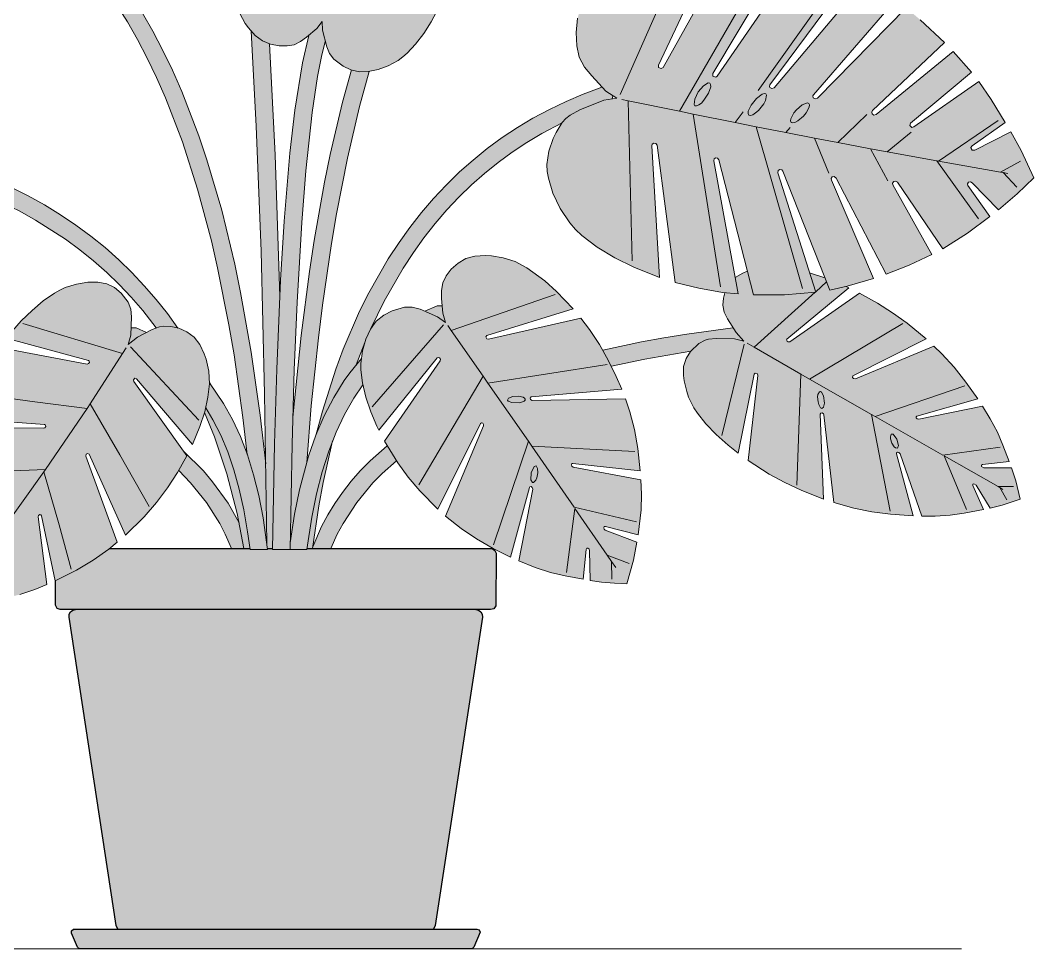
# Model space of a CAD drawing. Header units: metres. Extents: x 0 to 8.79, y -6.64 to 2.65.
# Drawn here: x 0.463 to 1.389, y 0 to 0.849 of the extents above; entities that cross this region are included whole.
import ezdxf

# ---------------------------------------------------------------- set-up
doc = ezdxf.new("R2010")
doc.units = ezdxf.units.M
for name, color, linetype, lineweight, true_color in [('VEG-HOJAS', 117, 'Continuous', 18, 0x2e5e38), ('VEG-MACETA', 25, 'Continuous', 25, 0x745440), ('VEG-NERVIOS', 115, 'Continuous', 9, 0x528c5c), ('VEG-TEXTO', 47, 'Continuous', 18, 0x464646)]:
    doc.layers.add(name, color=color, linetype=linetype, lineweight=lineweight, true_color=true_color)
doc.layers.add('VEG-RELLENO', color=253, linetype='Continuous', true_color=0x96c896)

# ---------------------------------------------------------------- blocks, each defined once
blk = doc.blocks.new('VEG_Monstera_ALZADO')
at = {"layer": 'VEG-RELLENO', "true_color": 0x73ac6b}
h = blk.add_hatch(color=73, dxfattribs=at)
h.dxf.hatch_style = 1
h.paths.add_polyline_path([(0.1314, 1.094), (0.142, 1.0759), (0.1472, 1.0651), (0.1255, 1.0506), (0.1248, 1.0497), (0.1247, 1.0485), (0.1255, 1.0477), (0.1265, 1.0478), (0.1498, 1.0594), (0.1571, 1.0426), (0.1631, 1.0241), (0.1678, 1.0027), (0.1707, 0.9842), (0.1047, 0.9627), (0.1036, 0.961), (0.104, 0.9599), (0.1052, 0.9596), (0.1716, 0.9763), (0.1723, 0.9565), (0.1716, 0.9413), (0.1686, 0.9189), (0.1638, 0.8977), (0.1594, 0.8841), (0.1555, 0.874), (0.0737, 0.871), (0.0726, 0.8704), (0.0722, 0.8692), (0.0726, 0.8682), (0.0735, 0.8678), (0.1516, 0.8651), (0.1422, 0.8474), (0.1354, 0.8368), (0.1279, 0.827), (0.1201, 0.8187), (0.1161, 0.8153), (0.1119, 0.8122), (0.1028, 0.8073), (0.0935, 0.8038), (0.0846, 0.8019), (0.0765, 0.8018), (0.0688, 0.8036), (0.0616, 0.8069), (0.053, 0.8132), (0.0491, 0.8184), (0.0466, 0.8246), (0.0427, 0.8397), (0.0425, 0.8477), (0.0377, 0.8414), (0.0282, 0.8334), (0.0228, 0.8294), (0.0168, 0.8265), (0.0104, 0.8254), (0.003, 0.8256), (-0.0048, 0.827), (-0.0122, 0.83), (-0.0187, 0.8349), (-0.0249, 0.8418), (-0.0278, 0.8458), (-0.0328, 0.8549), (-0.0348, 0.8598), (-0.0376, 0.8702), (-0.0389, 0.8819), (-0.0385, 0.9011), (-0.0369, 0.9143), (-0.0337, 0.9308), (0.0301, 0.8843), (0.0315, 0.8843), (0.0324, 0.8858), (0.0319, 0.887), (-0.0311, 0.9406), (-0.0233, 0.9631), (-0.017, 0.9767), (-0.0095, 0.9903), (0.0035, 1.0101), (0.0186, 1.0282), (0.0601, 0.971), (0.0618, 0.9706), (0.0626, 0.9716), (0.0624, 0.9731), (0.0244, 1.0341), (0.0424, 1.0499), (0.0604, 1.0633), (0.0774, 1.0733), (0.0931, 1.0805), (0.1028, 1.0553), (0.1036, 1.0545), (0.1046, 1.0546), (0.1054, 1.0555), (0.1055, 1.0567), (0.0989, 1.083), (0.1112, 1.0879)])
h.paths.add_polyline_path([(0.0639, 0.9666), (0.0653, 0.9615), (0.0679, 0.9577), (0.0707, 0.9553), (0.0728, 0.9553), (0.0732, 0.9562), (0.0727, 0.9594), (0.0693, 0.9652), (0.0664, 0.9675), (0.0652, 0.9678), (0.0644, 0.9675)], flags=0)
h.paths.add_polyline_path([(0.0994, 0.9604), (0.0966, 0.961), (0.0946, 0.9608), (0.0903, 0.9595), (0.0869, 0.9575), (0.0858, 0.9554), (0.0874, 0.9542), (0.0933, 0.9547), (0.0987, 0.9576), (0.0998, 0.9596)], flags=0)
at = {"layer": 'VEG-RELLENO', "true_color": 0x8eb370}
h = blk.add_hatch(color=63, dxfattribs=at)
h.dxf.hatch_style = 1
h.paths.add_polyline_path([(-0.0081, 0.3709), (-0.0117, 0.5746), (-0.0144, 0.6678), (-0.0178, 0.7521), (-0.0224, 0.8388), (-0.0155, 0.8322), (-0.0122, 0.83), (-0.0057, 0.8273), (-0.0006, 0.7257), (0.0038, 0.5962), (-0.0005, 0.4851), (-0.0029, 0.366), (-0.0075, 0.366)])
h.paths.add_polyline_path([(-0.0291, 0.9275), (-0.0303, 0.94), (-0.0128, 0.9249), (-0.0119, 0.9148)])
h.paths.add_polyline_path([(-0.0305, 0.9425), (-0.037, 0.9985), (-0.0412, 1.0254), (-0.0454, 1.0477), (-0.0426, 1.0585), (-0.0417, 1.0678), (-0.0411, 1.0679), (-0.0372, 1.0594), (-0.029, 1.0474), (-0.0232, 1.0148), (-0.0179, 0.9747), (-0.026, 0.9561)])
h = blk.add_hatch(color=63, dxfattribs=at)
h.dxf.hatch_style = 1
h.paths.add_polyline_path([(0.0155, 0.4847), (0.0232, 0.5605), (0.0309, 0.6193), (0.0352, 0.6474), (0.0447, 0.7008), (0.0553, 0.7505), (0.0612, 0.7741), (0.0692, 0.8034), (0.0765, 0.8018), (0.0855, 0.8021), (0.0766, 0.77), (0.0655, 0.7228), (0.0555, 0.6718), (0.051, 0.6449), (0.0427, 0.5883), (0.0391, 0.5586), (0.0325, 0.4963), (0.0283, 0.4446), (0.0242, 0.4301), (0.0193, 0.4088), (0.0152, 0.386), (0.0132, 0.371)])
h.paths.add_polyline_path([(0.0923, 0.8718), (0.0983, 0.872), (0.1097, 0.8724), (0.1075, 0.8667), (0.0906, 0.8673)])
h.paths.add_polyline_path([(0.1431, 0.9693), (0.149, 0.9773), (0.1707, 0.9842), (0.1683, 1.0001), (0.1779, 1.0098), (0.1887, 1.0125), (0.1955, 1.0158), (0.1959, 1.0154), (0.1963, 1.0149), (0.1923, 1.0085), (0.1878, 0.9971), (0.176, 0.985), (0.1678, 0.9754)])
h = blk.add_hatch(color=63, dxfattribs=at)
h.dxf.hatch_style = 1
h.paths.add_polyline_path([(-0.026, 0.4517), (-0.03, 0.4856), (-0.0381, 0.543), (-0.0428, 0.5704), (-0.0531, 0.6225), (-0.0588, 0.6473), (-0.0714, 0.6943), (-0.0853, 0.7378), (-0.1007, 0.7778), (-0.1089, 0.7965), (-0.1174, 0.8143), (-0.1264, 0.8312), (-0.1356, 0.8473), (-0.1452, 0.8625), (-0.1552, 0.8769), (-0.1655, 0.8904), (-0.1761, 0.903), (-0.187, 0.9147), (-0.1984, 0.9256), (-0.21, 0.9357), (-0.2269, 0.9482), (-0.2322, 0.9576), (-0.2373, 0.9632), (-0.2364, 0.9647), (-0.229, 0.9632), (-0.2206, 0.9633), (-0.2001, 0.9482), (-0.1874, 0.9373), (-0.1755, 0.9258), (-0.164, 0.9134), (-0.1529, 0.9002), (-0.1421, 0.8861), (-0.1318, 0.8712), (-0.1218, 0.8554), (-0.1123, 0.8388), (-0.1031, 0.8213), (-0.0943, 0.803), (-0.0779, 0.7641), (-0.0629, 0.7212), (-0.0494, 0.6753), (-0.0375, 0.6259), (-0.027, 0.5731), (-0.018, 0.5169), (-0.0141, 0.4875), (-0.0091, 0.4433), (-0.0081, 0.3709), (-0.0115, 0.3941), (-0.0155, 0.4143), (-0.0203, 0.4335)])
at = {"layer": 'VEG-RELLENO', "true_color": 0x669b5f}
h = blk.add_hatch(color=83, dxfattribs=at)
h.dxf.hatch_style = 1
h.paths.add_polyline_path([(0.6737, 0.6865), (0.6605, 0.6754), (0.6366, 0.7003), (0.6351, 0.7012), (0.6333, 0.7008), (0.6323, 0.6994), (0.6327, 0.6977), (0.6526, 0.6694), (0.6324, 0.6543), (0.6097, 0.6399), (0.5682, 0.7007), (0.5666, 0.7016), (0.5648, 0.7013), (0.5638, 0.6998), (0.5641, 0.6983), (0.5997, 0.6346), (0.579, 0.6251), (0.558, 0.6167), (0.5123, 0.7046), (0.5105, 0.706), (0.5087, 0.7056), (0.5077, 0.7042), (0.5079, 0.7028), (0.5465, 0.6127), (0.5224, 0.6056), (0.5065, 0.6022), (0.4636, 0.7109), (0.4626, 0.7121), (0.4608, 0.7125), (0.4593, 0.7115), (0.459, 0.7095), (0.4935, 0.6002), (0.4649, 0.5977), (0.4367, 0.5977), (0.405, 0.7213), (0.4039, 0.7227), (0.4021, 0.7231), (0.4006, 0.7221), (0.4003, 0.7204), (0.4227, 0.5986), (0.4084, 0.6001), (0.3867, 0.6038), (0.365, 0.6092), (0.3486, 0.7346), (0.3475, 0.7361), (0.3457, 0.7365), (0.3442, 0.7355), (0.3438, 0.7341), (0.3507, 0.6138), (0.3273, 0.623), (0.3099, 0.6316), (0.2938, 0.6414), (0.2799, 0.652), (0.274, 0.6577), (0.2688, 0.6637), (0.2599, 0.6769), (0.2533, 0.6908), (0.2493, 0.7044), (0.2482, 0.7107), (0.2479, 0.7169), (0.2496, 0.7292), (0.2537, 0.7409), (0.2562, 0.7462), (0.2619, 0.7553), (0.2652, 0.7589), (0.2691, 0.7621), (0.2781, 0.7671), (0.3, 0.7758), (0.3117, 0.7775), (0.3017, 0.7841), (0.2888, 0.7979), (0.2823, 0.806), (0.2773, 0.8152), (0.2751, 0.8255), (0.2746, 0.8377), (0.2759, 0.8507), (0.2796, 0.8634), (0.2825, 0.8693), (0.2861, 0.875), (0.2955, 0.8864), (0.3011, 0.892), (0.3136, 0.9021), (0.3205, 0.9064), (0.3277, 0.9101), (0.3433, 0.9158), (0.3609, 0.9196), (0.3796, 0.9218), (0.4038, 0.9223), (0.3497, 0.8079), (0.3499, 0.8056), (0.3524, 0.8046), (0.354, 0.8058), (0.4186, 0.9216), (0.4389, 0.9193), (0.4494, 0.9176), (0.4672, 0.9136), (0.3996, 0.8003), (0.3996, 0.7978), (0.4021, 0.7968), (0.4036, 0.7977), (0.4804, 0.9099), (0.5009, 0.9026), (0.5113, 0.8983), (0.5267, 0.8911), (0.4517, 0.7899), (0.4514, 0.7882), (0.4517, 0.7874), (0.4533, 0.7864), (0.4556, 0.7872), (0.5382, 0.8852), (0.5517, 0.8773), (0.5664, 0.8675), (0.4915, 0.7808), (0.491, 0.7797), (0.4913, 0.778), (0.4929, 0.777), (0.4951, 0.7777), (0.5762, 0.8601), (0.5891, 0.8493), (0.6111, 0.8284), (0.5454, 0.7662), (0.5447, 0.7649), (0.5451, 0.7632), (0.5466, 0.7622), (0.5487, 0.7628), (0.6191, 0.8202), (0.6359, 0.8015), (0.5803, 0.7549), (0.5795, 0.7527), (0.5814, 0.7509), (0.5832, 0.7513), (0.6426, 0.7928), (0.6539, 0.7764), (0.6668, 0.7553), (0.6364, 0.7339), (0.6354, 0.7324), (0.6355, 0.7315), (0.6365, 0.7301), (0.6391, 0.7301), (0.6718, 0.7469), (0.6812, 0.7298), (0.6928, 0.7048)])
h.paths.add_polyline_path([(0.3885, 0.7864), (0.3843, 0.78), (0.383, 0.7768), (0.3824, 0.7719), (0.3832, 0.7707), (0.3847, 0.7705), (0.3867, 0.7714), (0.3914, 0.7757), (0.3956, 0.7821), (0.3969, 0.7853), (0.3975, 0.7902), (0.3967, 0.7914), (0.3952, 0.7916), (0.3932, 0.7908)], flags=0)
h.paths.add_polyline_path([(0.442, 0.7796), (0.4368, 0.7744), (0.4329, 0.7683), (0.4318, 0.7635), (0.4325, 0.7622), (0.434, 0.7619), (0.4361, 0.7625), (0.4386, 0.7641), (0.4412, 0.7664), (0.446, 0.7724), (0.4477, 0.7755), (0.4487, 0.7803), (0.448, 0.7815), (0.4466, 0.7819)], flags=0)
h.paths.add_polyline_path([(0.4839, 0.7729), (0.4786, 0.7695), (0.4736, 0.7642), (0.4707, 0.7588), (0.4704, 0.7568), (0.471, 0.7555), (0.4725, 0.755), (0.4745, 0.7555), (0.4771, 0.7568), (0.4798, 0.7588), (0.4848, 0.7642), (0.4866, 0.767), (0.488, 0.7716), (0.4873, 0.7729), (0.4859, 0.7733)], flags=0)
at = {"layer": 'VEG-RELLENO', "true_color": 0x8eb370}
h = blk.add_hatch(color=63, dxfattribs=at)
h.dxf.hatch_style = 1
h.paths.add_polyline_path([(-0.0029, 0.365), (0.0002, 0.5078), (0.0035, 0.5919), (0.0078, 0.665), (0.013, 0.7273), (0.0175, 0.7667), (0.0208, 0.7896), (0.0244, 0.8098), (0.0282, 0.8273), (0.0302, 0.835), (0.0377, 0.8414), (0.0424, 0.8476), (0.0427, 0.8397), (0.0453, 0.8293), (0.0419, 0.8156), (0.0383, 0.7973), (0.0318, 0.7523), (0.0262, 0.6962), (0.0215, 0.6289), (0.0186, 0.5712), (0.0162, 0.5073), (0.0131, 0.365)])
h = blk.add_hatch(color=63, dxfattribs=at)
h.dxf.hatch_style = 1
h.paths.add_polyline_path([(0.0367, 0.4691), (0.0485, 0.5109), (0.0549, 0.53), (0.0689, 0.5658), (0.0849, 0.5994), (0.0938, 0.6156), (0.1028, 0.6307), (0.1125, 0.6454), (0.1228, 0.6598), (0.1332, 0.673), (0.1443, 0.6859), (0.1559, 0.6982), (0.1679, 0.7099), (0.1807, 0.7213), (0.1936, 0.7317), (0.2071, 0.7416), (0.221, 0.7508), (0.2351, 0.7592), (0.2502, 0.7674), (0.2655, 0.7747), (0.2813, 0.7815), (0.2979, 0.7877), (0.3035, 0.7827), (0.308, 0.7799), (0.3074, 0.7769), (0.3022, 0.7763), (0.2975, 0.775), (0.2827, 0.7691), (0.2735, 0.7648), (0.2652, 0.7589), (0.2619, 0.7552), (0.2431, 0.7454), (0.2294, 0.7371), (0.2161, 0.7283), (0.2032, 0.7189), (0.1908, 0.7089), (0.1789, 0.6983), (0.1674, 0.6872), (0.1563, 0.6754), (0.1457, 0.663), (0.1355, 0.65), (0.1258, 0.6365), (0.1076, 0.6075), (0.0992, 0.5921), (0.0845, 0.5621), (0.0734, 0.5338), (0.0627, 0.5195), (0.0532, 0.5041), (0.0444, 0.4873)])
h.paths.add_polyline_path([(0.0478, 0.4472), (0.0395, 0.4048), (0.0337, 0.366), (0.0287, 0.366), (0.0329, 0.3946), (0.0372, 0.416), (0.0453, 0.4456), (0.052, 0.4643)])
h = blk.add_hatch(color=63, dxfattribs=at)
h.dxf.hatch_style = 1
h.paths.add_polyline_path([(-0.0397, 0.4163), (-0.0501, 0.4514), (-0.056, 0.4681), (-0.0651, 0.4903), (-0.064, 0.4945), (-0.0574, 0.4835), (-0.0503, 0.4694), (-0.0439, 0.4542), (-0.0383, 0.4378), (-0.0333, 0.4201), (-0.0291, 0.4013), (-0.0257, 0.3813), (-0.0236, 0.366), (-0.029, 0.366), (-0.0353, 0.398)])
h.paths.add_polyline_path([(-0.1093, 0.5676), (-0.1216, 0.5835), (-0.1321, 0.5956), (-0.1431, 0.6072), (-0.1545, 0.6183), (-0.1665, 0.6289), (-0.179, 0.639), (-0.192, 0.6486), (-0.2055, 0.6577), (-0.234, 0.6743), (-0.249, 0.6819), (-0.2646, 0.689), (-0.2951, 0.7008), (-0.2997, 0.7044), (-0.3085, 0.7088), (-0.3274, 0.7154), (-0.3319, 0.7164), (-0.3373, 0.7167), (-0.338, 0.7192), (-0.3318, 0.7235), (-0.3278, 0.7277), (-0.2922, 0.7168), (-0.2584, 0.7037), (-0.242, 0.6963), (-0.2115, 0.6801), (-0.1967, 0.671), (-0.1826, 0.6616), (-0.169, 0.6515), (-0.156, 0.641), (-0.1435, 0.6299), (-0.1315, 0.6183), (-0.1201, 0.6062), (-0.1092, 0.5936), (-0.099, 0.5807), (-0.0895, 0.5675), (-0.0994, 0.5694), (-0.1028, 0.5693)])
at = {"layer": 'VEG-RELLENO', "true_color": 0x73ac6b}
h = blk.add_hatch(color=73, dxfattribs=at)
h.dxf.hatch_style = 1
h.paths.add_polyline_path([(0.3059, 0.3345), (0.2875, 0.3367), (0.2868, 0.3642), (0.2864, 0.3654), (0.2853, 0.3662), (0.2842, 0.3661), (0.2836, 0.3651), (0.281, 0.3378), (0.2646, 0.3409), (0.2512, 0.3441), (0.2372, 0.3486), (0.2222, 0.3547), (0.2349, 0.4202), (0.2345, 0.4217), (0.2335, 0.4226), (0.2323, 0.4224), (0.2318, 0.4216), (0.2147, 0.358), (0.1988, 0.3659), (0.1834, 0.3746), (0.1694, 0.3842), (0.1553, 0.3955), (0.1899, 0.4782), (0.19, 0.4794), (0.1892, 0.4805), (0.188, 0.4809), (0.1871, 0.4802), (0.1481, 0.402), (0.1317, 0.4185), (0.1212, 0.431), (0.1116, 0.4441), (0.0994, 0.464), (0.1503, 0.5376), (0.1505, 0.539), (0.1497, 0.5402), (0.1485, 0.5405), (0.1477, 0.5401), (0.0943, 0.474), (0.0925, 0.4777), (0.0869, 0.4909), (0.0823, 0.5043), (0.0792, 0.5173), (0.0778, 0.5294), (0.0779, 0.5352), (0.0794, 0.5466), (0.0825, 0.5573), (0.0867, 0.5664), (0.0919, 0.5737), (0.0987, 0.5793), (0.1064, 0.5833), (0.1177, 0.5866), (0.1248, 0.5865), (0.132, 0.5846), (0.148, 0.5778), (0.1552, 0.5726), (0.1526, 0.5811), (0.1515, 0.5945), (0.1515, 0.6018), (0.1526, 0.6089), (0.1557, 0.6151), (0.1605, 0.6213), (0.1666, 0.6269), (0.1738, 0.6311), (0.182, 0.6333), (0.1918, 0.6339), (0.1971, 0.6336), (0.208, 0.6318), (0.2188, 0.6282), (0.2296, 0.6225), (0.246, 0.6106), (0.2567, 0.601), (0.2719, 0.585), (0.193, 0.5607), (0.1921, 0.5595), (0.193, 0.5577), (0.1944, 0.5574), (0.2789, 0.5765), (0.2868, 0.566), (0.2958, 0.5524), (0.3039, 0.5382), (0.3113, 0.5231), (0.3162, 0.5117), (0.2336, 0.5045), (0.2326, 0.5033), (0.2329, 0.502), (0.2345, 0.5011), (0.3196, 0.5026), (0.3235, 0.491), (0.3279, 0.4746), (0.331, 0.4573), (0.3332, 0.437), (0.2716, 0.4437), (0.2707, 0.4435), (0.2702, 0.4425), (0.2705, 0.4412), (0.2718, 0.4404), (0.3338, 0.4288), (0.3344, 0.4157), (0.3341, 0.4013), (0.3312, 0.3783), (0.3015, 0.386), (0.2999, 0.3855), (0.2999, 0.3842), (0.3012, 0.3828), (0.3301, 0.3716), (0.3271, 0.3553), (0.321, 0.3335)])
h.paths.add_polyline_path([(0.2242, 0.5048), (0.2168, 0.5049), (0.2129, 0.5035), (0.2118, 0.5016), (0.2124, 0.5007), (0.2158, 0.4993), (0.2207, 0.499), (0.2254, 0.4998), (0.228, 0.5015), (0.2281, 0.5025), (0.2262, 0.5042)], flags=0)
h.paths.add_polyline_path([(0.2366, 0.4271), (0.2385, 0.4304), (0.2395, 0.435), (0.2394, 0.4392), (0.238, 0.4414), (0.2371, 0.4415), (0.2351, 0.4394), (0.2331, 0.4328), (0.2333, 0.4286), (0.2338, 0.4272), (0.2346, 0.4264), (0.2356, 0.4264)], flags=0)
at = {"layer": 'VEG-RELLENO', "true_color": 0x5f9058}
h = blk.add_hatch(color=83, dxfattribs=at)
h.dxf.hatch_style = 1
h.paths.add_polyline_path([(0.6672, 0.4067), (0.6531, 0.4029), (0.6402, 0.4239), (0.638, 0.4251), (0.6371, 0.4246), (0.6372, 0.4235), (0.647, 0.4017), (0.6293, 0.3982), (0.6165, 0.3964), (0.6026, 0.3956), (0.5905, 0.3956), (0.5706, 0.4525), (0.5696, 0.4537), (0.5683, 0.454), (0.5674, 0.4535), (0.5674, 0.4526), (0.5826, 0.3959), (0.5618, 0.3972), (0.5447, 0.3995), (0.5283, 0.4028), (0.51, 0.408), (0.5011, 0.4881), (0.5006, 0.4891), (0.4994, 0.4898), (0.4982, 0.4897), (0.4977, 0.4888), (0.5007, 0.4111), (0.4801, 0.4192), (0.4653, 0.4262), (0.451, 0.434), (0.4317, 0.4464), (0.4407, 0.5242), (0.4402, 0.5255), (0.439, 0.5262), (0.4378, 0.5261), (0.4373, 0.5254), (0.4227, 0.4531), (0.4134, 0.4605), (0.4027, 0.4701), (0.3932, 0.4799), (0.3854, 0.4897), (0.3822, 0.4946), (0.3796, 0.4994), (0.3756, 0.5095), (0.3733, 0.5193), (0.3726, 0.5284), (0.3736, 0.5361), (0.3768, 0.5429), (0.3814, 0.5488), (0.3895, 0.5552), (0.3956, 0.5574), (0.4026, 0.558), (0.4193, 0.5575), (0.4278, 0.5555), (0.4218, 0.5618), (0.4147, 0.5728), (0.4112, 0.5789), (0.409, 0.5853), (0.4088, 0.5915), (0.4106, 0.5998), (0.4227, 0.5986), (0.4199, 0.6136), (0.4268, 0.6176), (0.431, 0.6194), (0.4367, 0.5977), (0.4649, 0.5977), (0.4935, 0.6002), (0.4879, 0.618), (0.502, 0.6133), (0.5065, 0.6022), (0.5213, 0.6054), (0.5237, 0.6043), (0.4672, 0.5573), (0.4669, 0.556), (0.4685, 0.5548), (0.4698, 0.555), (0.5336, 0.5994), (0.5501, 0.5902), (0.5637, 0.5815), (0.5771, 0.5718), (0.5902, 0.5611), (0.5944, 0.5575), (0.5276, 0.5237), (0.5272, 0.5223), (0.5281, 0.5213), (0.5299, 0.5211), (0.6015, 0.551), (0.6089, 0.5438), (0.6202, 0.5316), (0.6308, 0.5181), (0.6417, 0.5026), (0.586, 0.4869), (0.5853, 0.4864), (0.5853, 0.4854), (0.5862, 0.4844), (0.5877, 0.4841), (0.6461, 0.4959), (0.6531, 0.4844), (0.6596, 0.4722), (0.6647, 0.4605), (0.6703, 0.4455), (0.646, 0.4426), (0.6451, 0.4421), (0.6451, 0.441), (0.6472, 0.4398), (0.6725, 0.4396), (0.6763, 0.4277), (0.6804, 0.411)])
h.paths.add_polyline_path([(0.5013, 0.4966), (0.5015, 0.501), (0.5006, 0.5056), (0.4989, 0.5087), (0.4979, 0.5093), (0.497, 0.5091), (0.4956, 0.5066), (0.4953, 0.5046), (0.4963, 0.4977), (0.4971, 0.4958), (0.499, 0.494), (0.4999, 0.4942)], flags=0)
h.paths.add_polyline_path([(0.5688, 0.4587), (0.5689, 0.4619), (0.5666, 0.4679), (0.5644, 0.4704), (0.5626, 0.4704), (0.5618, 0.4681), (0.562, 0.4662), (0.5632, 0.4621), (0.5665, 0.4578), (0.5675, 0.4575)], flags=0)
at = {"layer": 'VEG-RELLENO', "true_color": 0x73ac6b}
h = blk.add_hatch(color=73, dxfattribs=at)
h.dxf.hatch_style = 1
h.paths.add_polyline_path([(-0.3016, 0.3141), (-0.3057, 0.3355), (-0.3069, 0.3453), (-0.2826, 0.3545), (-0.2816, 0.3553), (-0.2812, 0.3565), (-0.2817, 0.3575), (-0.2828, 0.3577), (-0.3075, 0.3519), (-0.3094, 0.3804), (-0.309, 0.3944), (-0.3072, 0.4126), (-0.2454, 0.4223), (-0.2441, 0.4231), (-0.2437, 0.4244), (-0.2442, 0.4254), (-0.2451, 0.4256), (-0.3061, 0.4207), (-0.3039, 0.4345), (-0.3004, 0.4511), (-0.2959, 0.4669), (-0.2926, 0.4763), (-0.2121, 0.4759), (-0.211, 0.4763), (-0.2102, 0.4774), (-0.2103, 0.4786), (-0.2112, 0.4792), (-0.2892, 0.4851), (-0.2803, 0.5052), (-0.269, 0.5262), (-0.2605, 0.5394), (-0.253, 0.5498), (-0.1724, 0.5345), (-0.1711, 0.5349), (-0.1703, 0.536), (-0.1705, 0.5372), (-0.1712, 0.5378), (-0.2464, 0.5582), (-0.2325, 0.574), (-0.2226, 0.5836), (-0.2124, 0.5922), (-0.2023, 0.5993), (-0.1973, 0.6021), (-0.1923, 0.6044), (-0.182, 0.6077), (-0.1718, 0.6094), (-0.1625, 0.6095), (-0.1545, 0.608), (-0.1475, 0.6045), (-0.1414, 0.5995), (-0.1348, 0.5911), (-0.1325, 0.5848), (-0.1319, 0.5777), (-0.1325, 0.5608), (-0.1348, 0.5524), (-0.1264, 0.559), (-0.113, 0.566), (-0.1062, 0.5686), (-0.1028, 0.5693), (-0.096, 0.569), (-0.0886, 0.5672), (-0.0812, 0.564), (-0.0746, 0.5591), (-0.0695, 0.5525), (-0.0653, 0.5438), (-0.0636, 0.5389), (-0.0612, 0.5281), (-0.0605, 0.5166), (-0.0619, 0.5043), (-0.0649, 0.491), (-0.0694, 0.4773), (-0.0761, 0.461), (-0.1273, 0.5211), (-0.1287, 0.5215), (-0.13, 0.52), (-0.1298, 0.5186), (-0.0812, 0.4506), (-0.0897, 0.4354), (-0.1039, 0.4145), (-0.1145, 0.4015), (-0.1263, 0.3887), (-0.1373, 0.3781), (-0.1706, 0.4523), (-0.1721, 0.4529), (-0.1732, 0.4521), (-0.1735, 0.4503), (-0.1448, 0.3716), (-0.1526, 0.3652), (-0.1667, 0.3552), (-0.182, 0.3461), (-0.2016, 0.3363), (-0.2142, 0.3959), (-0.2146, 0.3967), (-0.2157, 0.3969), (-0.2168, 0.3961), (-0.2172, 0.3948), (-0.2092, 0.3329), (-0.2203, 0.3283), (-0.234, 0.3238), (-0.2471, 0.3206), (-0.2606, 0.3181), (-0.2618, 0.3458), (-0.2623, 0.3468), (-0.2634, 0.347), (-0.2645, 0.3462), (-0.2649, 0.345), (-0.2673, 0.317), (-0.2794, 0.3153)])
at = {"layer": 'VEG-RELLENO', "true_color": 0x8eb370}
h = blk.add_hatch(color=63, dxfattribs=at)
h.dxf.hatch_style = 1
h.paths.add_polyline_path([(0.0132, 0.371), (0.0193, 0.4086), (0.0242, 0.4303), (0.0333, 0.4601), (0.0405, 0.4785), (0.0486, 0.4957), (0.0576, 0.5117), (0.0676, 0.5264), (0.0783, 0.5395), (0.0778, 0.5294), (0.0796, 0.5156), (0.0713, 0.5034), (0.0629, 0.4885), (0.0552, 0.4723), (0.0484, 0.4548), (0.0424, 0.4361), (0.0372, 0.416), (0.0329, 0.3946), (0.0285, 0.365), (0.0131, 0.365)])
h.paths.add_polyline_path([(0.1364, 0.5829), (0.1477, 0.5877), (0.1521, 0.5877), (0.1526, 0.5811), (0.1549, 0.5737), (0.1543, 0.5732), (0.1463, 0.5787)])
h = blk.add_hatch(color=63, dxfattribs=at)
h.dxf.hatch_style = 1
h.paths.add_polyline_path([(-0.0273, 0.3915), (-0.0333, 0.4201), (-0.041, 0.4461), (-0.0503, 0.4694), (-0.0574, 0.4835), (-0.064, 0.4945), (-0.0619, 0.5043), (-0.0606, 0.5173), (-0.0476, 0.4985), (-0.0396, 0.484), (-0.0323, 0.4683), (-0.0259, 0.4515), (-0.0203, 0.4333), (-0.0155, 0.4143), (-0.0115, 0.3941), (-0.0074, 0.365), (-0.0235, 0.365)])
h.paths.add_polyline_path([(-0.1345, 0.5534), (-0.1325, 0.5608), (-0.1322, 0.5677), (-0.1276, 0.5676), (-0.118, 0.5635), (-0.1264, 0.559), (-0.1339, 0.553)])
h = blk.add_hatch(color=63, dxfattribs=at)
h.dxf.hatch_style = 1
h.paths.add_polyline_path([(0.0419, 0.3859), (0.0476, 0.3966), (0.054, 0.4071), (0.061, 0.4172), (0.0687, 0.427), (0.086, 0.4457), (0.1018, 0.4598), (0.1103, 0.4461), (0.0973, 0.4344), (0.0889, 0.4258), (0.074, 0.4079), (0.0616, 0.3889), (0.0563, 0.379), (0.0505, 0.366), (0.0337, 0.366), (0.0368, 0.3748)])
h.paths.add_polyline_path([(0.3148, 0.5508), (0.3547, 0.5586), (0.3756, 0.562), (0.4179, 0.5678), (0.4218, 0.5618), (0.4271, 0.5563), (0.4268, 0.5557), (0.4174, 0.5577), (0.4026, 0.558), (0.3956, 0.5574), (0.3924, 0.5565), (0.3868, 0.5534), (0.3793, 0.5464), (0.3375, 0.5391), (0.3068, 0.5326), (0.2989, 0.5472)])
h = blk.add_hatch(color=63, dxfattribs=at)
h.dxf.hatch_style = 1
h.paths.add_polyline_path([(-0.0512, 0.3889), (-0.0633, 0.408), (-0.0703, 0.4171), (-0.0778, 0.4259), (-0.0887, 0.4371), (-0.0812, 0.4506), (-0.0842, 0.4548), (-0.0745, 0.4457), (-0.058, 0.4273), (-0.0505, 0.4175), (-0.0434, 0.407), (-0.0335, 0.3895), (-0.029, 0.366), (-0.0405, 0.366), (-0.0461, 0.379)])
h.paths.add_polyline_path([(-0.2829, 0.531), (-0.3197, 0.5391), (-0.3616, 0.5465), (-0.3683, 0.5525), (-0.3712, 0.5541), (-0.3778, 0.556), (-0.3759, 0.5567), (-0.3751, 0.5647), (-0.3623, 0.5628), (-0.3623, 0.5622), (-0.3612, 0.5627), (-0.3565, 0.562), (-0.3165, 0.5548), (-0.2791, 0.5465), (-0.2591, 0.5413), (-0.2683, 0.5272)])
at = {"layer": 'VEG-RELLENO', "true_color": 0xd0845f}
h = blk.add_hatch(color=33, dxfattribs=at)
h.dxf.hatch_style = 1
h.paths.add_polyline_path([(0.2014, 0.3145), (0.2008, 0.3126), (0.1996, 0.3111), (0.1964, 0.31), (-0.1969, 0.31), (-0.1996, 0.3111), (-0.2013, 0.314), (-0.2014, 0.3364), (-0.1899, 0.3419), (-0.1742, 0.3505), (-0.1595, 0.3601), (-0.1516, 0.366), (-0.0236, 0.366), (-0.0235, 0.365), (-0.0074, 0.365), (-0.0075, 0.366), (-0.0029, 0.366), (-0.0029, 0.365), (0.0285, 0.365), (0.0287, 0.366), (0.1969, 0.366), (0.1999, 0.3645), (0.2014, 0.3615)])
at = {"layer": 'VEG-RELLENO', "true_color": 0xe08e66}
h = blk.add_hatch(color=11, dxfattribs=at)
h.dxf.hatch_style = 1
h.paths.add_polyline_path([(-0.1446, 0.0183), (-0.1458, 0.0211), (-0.1889, 0.3031), (-0.1887, 0.3059), (-0.1867, 0.3087), (-0.183, 0.31), (0.183, 0.31), (0.1853, 0.3096), (0.1876, 0.3079), (0.1887, 0.3059), (0.1889, 0.3031), (0.1458, 0.0211), (0.1443, 0.018)])
at = {"layer": 'VEG-RELLENO', "true_color": 0xce835e}
h = blk.add_hatch(color=33, dxfattribs=at)
h.dxf.hatch_style = 1
h.paths.add_polyline_path([(-0.1788, 0), (-0.1812, 0.0015), (-0.1867, 0.0141), (-0.1865, 0.0164), (-0.1848, 0.0179), (0.1839, 0.018), (0.1858, 0.0173), (0.1869, 0.0152), (0.1812, 0.0015), (0.1802, 0.0005), (0.1786, 0)])
at = {"layer": 'VEG-HOJAS'}
for points in [[(0.1516, 0.8651), (0.1422, 0.8474), (0.1354, 0.8368), (0.1279, 0.827), (0.1201, 0.8187), (0.1161, 0.8153), (0.1119, 0.8122), (0.1028, 0.8073), (0.0935, 0.8038), (0.0846, 0.8019), (0.0765, 0.8018), (0.0688, 0.8036), (0.0616, 0.8069), (0.053, 0.8132), (0.0491, 0.8184), (0.0466, 0.8246), (0.0427, 0.8397), (0.0425, 0.8477), (0.0377, 0.8414), (0.0282, 0.8334), (0.0228, 0.8294), (0.0168, 0.8265), (0.0104, 0.8254), (0.003, 0.8256), (-0.0048, 0.827), (-0.0122, 0.83), (-0.0187, 0.8349), (-0.0249, 0.8418), (-0.0278, 0.8458), (-0.0328, 0.8549)], [(-0.2206, 0.9633), (-0.2124, 0.9577), (-0.1997, 0.948), (-0.1874, 0.9373), (-0.1758, 0.9261), (-0.164, 0.9134), (-0.1529, 0.9002), (-0.1423, 0.8864), (-0.1318, 0.8712), (-0.1218, 0.8554), (-0.1123, 0.8388), (-0.1031, 0.8213), (-0.0944, 0.8033), (-0.0859, 0.7838), (-0.0702, 0.7432), (-0.0629, 0.7212), (-0.0494, 0.6753), (-0.0375, 0.626), (-0.0321, 0.5999), (-0.0223, 0.5454), (-0.0141, 0.4877), (-0.0091, 0.4433)], [(-0.026, 0.4517), (-0.03, 0.4856), (-0.0381, 0.543), (-0.0428, 0.5704), (-0.0531, 0.6225), (-0.0588, 0.6473), (-0.0714, 0.6943), (-0.0853, 0.7378), (-0.1007, 0.7778), (-0.1089, 0.7965), (-0.1174, 0.8143), (-0.1264, 0.8312), (-0.1356, 0.8473), (-0.1452, 0.8625), (-0.1552, 0.8769), (-0.1655, 0.8904), (-0.1761, 0.903), (-0.187, 0.9147), (-0.1984, 0.9256), (-0.21, 0.9357), (-0.2269, 0.9482)], [(0.4038, 0.9223), (0.3497, 0.8079), (0.3499, 0.8056), (0.3524, 0.8046), (0.354, 0.8058), (0.4186, 0.9216)], [(0.4672, 0.9136), (0.3996, 0.8003), (0.3996, 0.7978), (0.4021, 0.7968), (0.4036, 0.7977), (0.4804, 0.9099)], [(0.5267, 0.8911), (0.4517, 0.7899), (0.4514, 0.7882), (0.4517, 0.7874), (0.4533, 0.7864), (0.4556, 0.7872), (0.5382, 0.8852)], [(0.5664, 0.8675), (0.4915, 0.7808), (0.491, 0.7797), (0.4913, 0.778), (0.4929, 0.777), (0.4951, 0.7777), (0.5762, 0.8601)], [(0.5891, 0.8493), (0.6111, 0.8284), (0.5454, 0.7662), (0.5447, 0.7649), (0.5451, 0.7632), (0.5466, 0.7622), (0.5487, 0.7628), (0.6191, 0.8202), (0.6359, 0.8015), (0.5803, 0.7549), (0.5795, 0.7527), (0.5814, 0.7509), (0.5832, 0.7513), (0.6426, 0.7928), (0.6539, 0.7764), (0.6668, 0.7553), (0.6364, 0.7339), (0.6354, 0.7324), (0.6355, 0.7315), (0.6365, 0.7301), (0.6391, 0.7301), (0.6718, 0.7469), (0.6812, 0.7298), (0.6928, 0.7048), (0.6777, 0.6902), (0.6605, 0.6754), (0.6366, 0.7003), (0.6351, 0.7012), (0.6333, 0.7008), (0.6323, 0.6994), (0.6327, 0.6977), (0.6526, 0.6694), (0.6324, 0.6543), (0.6097, 0.6399), (0.5682, 0.7007), (0.5666, 0.7016), (0.5648, 0.7013), (0.5638, 0.6998), (0.5641, 0.6983), (0.5997, 0.6346), (0.579, 0.6251), (0.558, 0.6167), (0.5123, 0.7046), (0.5105, 0.706), (0.5087, 0.7056), (0.5077, 0.7042), (0.5079, 0.7028), (0.5465, 0.6127), (0.5224, 0.6056), (0.5065, 0.6022), (0.4636, 0.7109), (0.4626, 0.7121), (0.4608, 0.7125), (0.4593, 0.7115), (0.459, 0.7095), (0.4935, 0.6002), (0.4649, 0.5977), (0.4367, 0.5977), (0.405, 0.7213), (0.4039, 0.7227), (0.4021, 0.7231), (0.4006, 0.7221), (0.4003, 0.7204), (0.4227, 0.5986), (0.4084, 0.6001), (0.3867, 0.6038), (0.365, 0.6092), (0.3486, 0.7346), (0.3475, 0.7361), (0.3457, 0.7365), (0.3442, 0.7355), (0.3438, 0.7341), (0.3507, 0.6138), (0.3273, 0.623), (0.3099, 0.6316), (0.2938, 0.6414), (0.2799, 0.652), (0.274, 0.6577), (0.2688, 0.6637), (0.2599, 0.6769), (0.2533, 0.6908), (0.2493, 0.7044), (0.2482, 0.7107), (0.2479, 0.7169), (0.2496, 0.7292), (0.2537, 0.7409), (0.2562, 0.7462), (0.2619, 0.7553), (0.2652, 0.7589), (0.2691, 0.7621), (0.2781, 0.7671), (0.3, 0.7758), (0.3117, 0.7775), (0.3017, 0.7841), (0.2888, 0.7979), (0.2823, 0.806), (0.2773, 0.8152), (0.2751, 0.8255), (0.2746, 0.8377), (0.2759, 0.8507)], [(-0.0081, 0.3709), (-0.0102, 0.5074), (-0.0134, 0.6378), (-0.0178, 0.7521), (-0.0224, 0.8388)], [(0.0453, 0.8293), (0.0419, 0.8156), (0.0383, 0.7973), (0.0334, 0.7646), (0.0275, 0.7113), (0.0238, 0.6639), (0.0195, 0.5912), (0.017, 0.5293), (0.0149, 0.4613), (0.0131, 0.365), (-0.0029, 0.365), (-0.0011, 0.4617), (0.001, 0.5299), (0.0045, 0.6112), (0.0078, 0.6651), (0.013, 0.7272), (0.0175, 0.7668), (0.0244, 0.8098), (0.0302, 0.835)], [(-0.0057, 0.8273), (-0.0006, 0.7257), (0.0038, 0.5962)], [(0.0156, 0.4859), (0.0232, 0.5605), (0.0309, 0.6193), (0.0352, 0.6475), (0.0447, 0.7008), (0.0499, 0.7262), (0.0611, 0.774), (0.0692, 0.8034)], [(0.0855, 0.8021), (0.0766, 0.77), (0.0655, 0.7228), (0.0555, 0.6718), (0.051, 0.6449), (0.0427, 0.5883), (0.0391, 0.5586), (0.0325, 0.4963), (0.0283, 0.4446)], [(0.0367, 0.4691), (0.0427, 0.4916), (0.0548, 0.5298), (0.0617, 0.5483), (0.0767, 0.5829), (0.0851, 0.5997), (0.1028, 0.6307), (0.1127, 0.6457), (0.1226, 0.6595), (0.1332, 0.673), (0.1443, 0.6859), (0.1559, 0.6982), (0.1681, 0.7102), (0.1804, 0.721), (0.1933, 0.7315), (0.2071, 0.7416), (0.221, 0.7508), (0.2351, 0.7592), (0.2502, 0.7674), (0.2655, 0.7747), (0.281, 0.7813), (0.2981, 0.7878)], [(0.308, 0.7799), (0.3074, 0.7769)], [(0.2619, 0.7552), (0.2431, 0.7454), (0.2294, 0.7371), (0.2161, 0.7283), (0.2032, 0.7189), (0.1908, 0.7089), (0.1789, 0.6983), (0.1674, 0.6872), (0.1563, 0.6754), (0.1457, 0.663), (0.1355, 0.65), (0.1258, 0.6365), (0.1165, 0.6223), (0.0992, 0.5921), (0.087, 0.5669)], [(-0.3278, 0.7277), (-0.2919, 0.7167), (-0.2581, 0.7036), (-0.242, 0.6963), (-0.2264, 0.6884), (-0.2113, 0.68), (-0.1967, 0.671), (-0.1826, 0.6616), (-0.169, 0.6515), (-0.156, 0.641), (-0.1435, 0.6299), (-0.1315, 0.6183), (-0.1201, 0.6062), (-0.1092, 0.5936), (-0.099, 0.5807), (-0.0895, 0.5675)], [(-0.1093, 0.5676), (-0.1216, 0.5835), (-0.1321, 0.5956), (-0.1431, 0.6072), (-0.1545, 0.6183), (-0.1665, 0.6289), (-0.179, 0.639), (-0.192, 0.6486), (-0.2195, 0.6662), (-0.234, 0.6743), (-0.2646, 0.689), (-0.2951, 0.7008)], [(0.4199, 0.6136), (0.4268, 0.6176), (0.431, 0.6194)], [(0.4879, 0.618), (0.502, 0.6133)], [(-0.2926, 0.4763), (-0.2121, 0.4759), (-0.211, 0.4763), (-0.2102, 0.4774), (-0.2103, 0.4786), (-0.2112, 0.4792), (-0.2892, 0.4851)], [(-0.253, 0.5498), (-0.1724, 0.5345), (-0.1711, 0.5349), (-0.1703, 0.536), (-0.1705, 0.5372), (-0.1712, 0.5378), (-0.2464, 0.5582), (-0.2325, 0.574), (-0.2226, 0.5836), (-0.2124, 0.5922), (-0.2023, 0.5993), (-0.1973, 0.6021), (-0.1923, 0.6044), (-0.182, 0.6077), (-0.1718, 0.6094), (-0.1625, 0.6095), (-0.1545, 0.608), (-0.1475, 0.6045), (-0.1414, 0.5995), (-0.1348, 0.5911), (-0.1325, 0.5848), (-0.1319, 0.5777), (-0.1325, 0.5608), (-0.1348, 0.5524), (-0.1264, 0.559), (-0.113, 0.566), (-0.1062, 0.5686), (-0.1028, 0.5693), (-0.096, 0.569), (-0.0886, 0.5672), (-0.0812, 0.564), (-0.0746, 0.5591), (-0.0695, 0.5525), (-0.0653, 0.5438), (-0.0636, 0.5389), (-0.0612, 0.5281), (-0.0605, 0.5166), (-0.0619, 0.5043), (-0.0649, 0.491), (-0.0694, 0.4773), (-0.0761, 0.461), (-0.1273, 0.5211), (-0.1287, 0.5215), (-0.13, 0.52), (-0.1298, 0.5186), (-0.0812, 0.4506), (-0.0897, 0.4354), (-0.0989, 0.4214), (-0.1091, 0.4079), (-0.1203, 0.395), (-0.1373, 0.3781), (-0.1706, 0.4523), (-0.1721, 0.4529), (-0.1732, 0.4521), (-0.1735, 0.4503), (-0.1448, 0.3716), (-0.1526, 0.3652), (-0.1667, 0.3552), (-0.182, 0.3461), (-0.2016, 0.3363), (-0.2142, 0.3959), (-0.2146, 0.3967), (-0.2157, 0.3969), (-0.2168, 0.3961), (-0.2172, 0.3948), (-0.2092, 0.3329), (-0.2203, 0.3283), (-0.234, 0.3238)], [(0.5213, 0.6054), (0.5237, 0.6043), (0.4672, 0.5573), (0.4668, 0.5566), (0.4673, 0.5555), (0.4685, 0.5548), (0.4698, 0.555), (0.5336, 0.5994), (0.5501, 0.5902), (0.5637, 0.5815), (0.5771, 0.5718), (0.5944, 0.5575), (0.5276, 0.5237), (0.5272, 0.5223), (0.5281, 0.5213), (0.5299, 0.5211), (0.6015, 0.551), (0.6089, 0.5438), (0.6202, 0.5316), (0.6308, 0.5181), (0.6417, 0.5026), (0.586, 0.4869), (0.5853, 0.4864), (0.5853, 0.4854), (0.5862, 0.4844), (0.5877, 0.4841), (0.6461, 0.4959), (0.6531, 0.4844), (0.6596, 0.4722), (0.6647, 0.4605), (0.6703, 0.4455), (0.646, 0.4426), (0.6451, 0.4421), (0.6451, 0.441), (0.6472, 0.4398), (0.6725, 0.4396), (0.6763, 0.4277), (0.6804, 0.411), (0.6638, 0.4056), (0.6531, 0.4029), (0.6402, 0.4239), (0.638, 0.4251), (0.6371, 0.4246), (0.6372, 0.4235), (0.647, 0.4017), (0.6293, 0.3982), (0.6165, 0.3964), (0.6026, 0.3956), (0.5905, 0.3956), (0.5706, 0.4525), (0.5696, 0.4537), (0.5683, 0.454), (0.5674, 0.4535), (0.5674, 0.4526), (0.5826, 0.3959), (0.5618, 0.3972), (0.5447, 0.3995), (0.5283, 0.4028), (0.51, 0.408), (0.5011, 0.4881), (0.5006, 0.4891), (0.4994, 0.4898), (0.4982, 0.4897), (0.4977, 0.4888), (0.5007, 0.4111), (0.4801, 0.4192), (0.4653, 0.4262), (0.451, 0.434), (0.4317, 0.4464), (0.4407, 0.5242), (0.4402, 0.5255), (0.4383, 0.5262), (0.4373, 0.5254), (0.4227, 0.4531), (0.4134, 0.4605), (0.4027, 0.4701), (0.3932, 0.4799), (0.3854, 0.4897), (0.3822, 0.4946), (0.3773, 0.5044), (0.3756, 0.5095), (0.3733, 0.5193), (0.3727, 0.524), (0.3728, 0.5324), (0.375, 0.5396), (0.379, 0.546), (0.3868, 0.5534), (0.3924, 0.5565), (0.3956, 0.5574), (0.4026, 0.558), (0.4193, 0.5575), (0.4278, 0.5555), (0.4207, 0.5633), (0.4129, 0.5758), (0.4099, 0.5821), (0.4087, 0.5884), (0.4093, 0.5949), (0.4106, 0.5998)], [(0.1364, 0.5829), (0.1477, 0.5877), (0.1521, 0.5877)], [(-0.1322, 0.5677), (-0.1276, 0.5676), (-0.118, 0.5635)], [(0.2989, 0.5472), (0.3344, 0.5548), (0.3547, 0.5586), (0.3756, 0.562), (0.4179, 0.5678)], [(0.0815, 0.5542), (0.0734, 0.5338)], [(0.0132, 0.371), (0.0171, 0.3973), (0.0217, 0.4197), (0.03, 0.4504), (0.0368, 0.4694), (0.0444, 0.4873), (0.0532, 0.5041), (0.0627, 0.5195), (0.0678, 0.5266), (0.0783, 0.5395)], [(0.3793, 0.5464), (0.3375, 0.5391), (0.3068, 0.5326)], [(-0.0606, 0.5173), (-0.0476, 0.4985), (-0.0396, 0.484), (-0.0323, 0.4683), (-0.0259, 0.4515), (-0.0203, 0.4333), (-0.0155, 0.4143), (-0.0115, 0.3941), (-0.0074, 0.365), (-0.0235, 0.365), (-0.0257, 0.3813), (-0.0291, 0.4013), (-0.0333, 0.4201), (-0.0383, 0.4378), (-0.0439, 0.4542), (-0.0503, 0.4694), (-0.0574, 0.4835), (-0.064, 0.4945)], [(-0.0606, 0.5184), (-0.0591, 0.5153)], [(0.0796, 0.5156), (0.0713, 0.5034), (0.0629, 0.4885), (0.0552, 0.4723), (0.0484, 0.4548), (0.0424, 0.4361), (0.0372, 0.416), (0.0329, 0.3946), (0.0285, 0.365), (0.0131, 0.365)], [(-0.029, 0.366), (-0.0353, 0.398), (-0.0446, 0.4341), (-0.056, 0.4681), (-0.0651, 0.4903)], [(0.052, 0.4643), (0.0434, 0.4263), (0.0395, 0.4048), (0.0337, 0.366)], [(-0.0842, 0.4548), (-0.0661, 0.4368), (-0.0577, 0.4269), (-0.0436, 0.4074), (-0.0335, 0.3895)], [(0.0339, 0.3675), (0.0419, 0.3859), (0.0476, 0.3966), (0.054, 0.4071), (0.061, 0.4172), (0.069, 0.4274), (0.0773, 0.4369), (0.0863, 0.446), (0.1018, 0.4598)], [(0.1103, 0.4461), (0.0973, 0.4344), (0.0889, 0.4258), (0.074, 0.4079), (0.0616, 0.3889), (0.0563, 0.379), (0.0505, 0.366)], [(-0.0405, 0.366), (-0.0461, 0.379), (-0.0512, 0.3889), (-0.0633, 0.408), (-0.0778, 0.4259), (-0.0887, 0.4371)]]:
    blk.add_lwpolyline(points, dxfattribs=at)
for points in [[(0.3909, 0.789), (0.3862, 0.7833), (0.383, 0.7768), (0.3824, 0.7719), (0.3832, 0.7707), (0.3847, 0.7705), (0.3867, 0.7714), (0.389, 0.7731), (0.3914, 0.7757), (0.3956, 0.7821), (0.3976, 0.7881), (0.3975, 0.7902), (0.3967, 0.7914), (0.3952, 0.7916)], [(0.4445, 0.7812), (0.4394, 0.7773), (0.4346, 0.7713), (0.4319, 0.7656), (0.4318, 0.7635), (0.4325, 0.7622), (0.434, 0.7619), (0.4361, 0.7625), (0.4386, 0.7641), (0.4412, 0.7664), (0.446, 0.7724), (0.4477, 0.7755), (0.4487, 0.7803), (0.448, 0.7815), (0.4466, 0.7819)], [(0.4859, 0.7733), (0.4813, 0.7716), (0.4759, 0.767), (0.4736, 0.7642), (0.4707, 0.7588), (0.4704, 0.7568), (0.471, 0.7555), (0.4725, 0.755), (0.4745, 0.7555), (0.4771, 0.7568), (0.4825, 0.7613), (0.4848, 0.7642), (0.4877, 0.7695), (0.488, 0.7716), (0.4873, 0.7729)], [(0.3096, 0.3343), (0.2978, 0.3352), (0.2875, 0.3367), (0.2868, 0.3642), (0.2864, 0.3654), (0.2853, 0.3662), (0.2842, 0.3661), (0.2836, 0.3651), (0.281, 0.3378), (0.2646, 0.3409), (0.2512, 0.3441), (0.2372, 0.3486), (0.2222, 0.3547), (0.2349, 0.4202), (0.2345, 0.4217), (0.2335, 0.4226), (0.2323, 0.4224), (0.2318, 0.4216), (0.2147, 0.358), (0.1988, 0.3659), (0.1834, 0.3746), (0.1694, 0.3842), (0.1553, 0.3955), (0.1899, 0.4782), (0.19, 0.4794), (0.1892, 0.4805), (0.188, 0.4809), (0.1871, 0.4802), (0.1481, 0.402), (0.1317, 0.4185), (0.1212, 0.431), (0.1116, 0.4441), (0.0994, 0.464), (0.1503, 0.5376), (0.1505, 0.539), (0.1497, 0.5402), (0.1485, 0.5405), (0.1477, 0.5401), (0.0943, 0.474), (0.0925, 0.4777), (0.0869, 0.4909), (0.0823, 0.5043), (0.0792, 0.5173), (0.0778, 0.5294), (0.0779, 0.5352), (0.0794, 0.5466), (0.0825, 0.5573), (0.0867, 0.5664), (0.0919, 0.5737), (0.0987, 0.5793), (0.1064, 0.5833), (0.1177, 0.5866), (0.1248, 0.5865), (0.132, 0.5846), (0.148, 0.5778), (0.1552, 0.5726), (0.1526, 0.5811), (0.1515, 0.5945), (0.1515, 0.6018), (0.1526, 0.6089), (0.1557, 0.6151), (0.1605, 0.6213), (0.1666, 0.6269), (0.1738, 0.6311), (0.182, 0.6333), (0.1918, 0.6339), (0.1971, 0.6336), (0.208, 0.6318), (0.2188, 0.6282), (0.2296, 0.6225), (0.246, 0.6106), (0.2567, 0.601), (0.2719, 0.585), (0.193, 0.5607), (0.1921, 0.5595), (0.193, 0.5577), (0.1944, 0.5574), (0.2789, 0.5765), (0.2868, 0.566), (0.2958, 0.5524), (0.3039, 0.5382), (0.3113, 0.5231), (0.3162, 0.5117), (0.2336, 0.5045), (0.2326, 0.5033), (0.2329, 0.502), (0.2345, 0.5011), (0.3196, 0.5026), (0.3235, 0.491), (0.3279, 0.4746), (0.331, 0.4573), (0.3332, 0.437), (0.2716, 0.4437), (0.2707, 0.4435), (0.2702, 0.4425), (0.2705, 0.4412), (0.2718, 0.4404), (0.3338, 0.4288), (0.3344, 0.4157), (0.3341, 0.4013), (0.3312, 0.3783), (0.3015, 0.386), (0.3003, 0.3859), (0.2998, 0.3849), (0.3002, 0.3836), (0.3012, 0.3828), (0.3301, 0.3716), (0.3271, 0.3553), (0.321, 0.3335)], [(0.2262, 0.5042), (0.2218, 0.5051), (0.2168, 0.5049), (0.2129, 0.5035), (0.2118, 0.5016), (0.2124, 0.5007), (0.2158, 0.4993), (0.2232, 0.4992), (0.227, 0.5006), (0.228, 0.5015), (0.2281, 0.5025), (0.2275, 0.5034)], [(0.5007, 0.4951), (0.5015, 0.4987), (0.5006, 0.5056), (0.4989, 0.5087), (0.4979, 0.5093), (0.497, 0.5091), (0.4956, 0.5066), (0.4953, 0.5046), (0.4957, 0.4999), (0.4963, 0.4977), (0.498, 0.4946), (0.499, 0.494)], [(0.5683, 0.4577), (0.5691, 0.4601), (0.5676, 0.466), (0.5644, 0.4704), (0.5626, 0.4704), (0.5618, 0.4681), (0.562, 0.4662), (0.5632, 0.4621), (0.5653, 0.4588), (0.5665, 0.4578)], [(0.2356, 0.4264), (0.2376, 0.4285), (0.2385, 0.4304), (0.2395, 0.435), (0.2394, 0.4392), (0.238, 0.4414), (0.2361, 0.4408), (0.2335, 0.4352), (0.2333, 0.4286), (0.2346, 0.4264)]]:
    blk.add_lwpolyline(points, close=True, dxfattribs=at)
at = {"layer": 'VEG-MACETA'}
for points in [[(0.0287, 0.366), (0.1979, 0.3658), (0.2003, 0.3642), (0.2014, 0.3615), (0.2012, 0.3135), (0.1992, 0.3108), (0.1964, 0.31), (-0.1969, 0.31), (-0.1996, 0.3111), (-0.2013, 0.314), (-0.2014, 0.3364)], [(-0.1516, 0.366), (-0.0236, 0.366)], [(-0.0075, 0.366), (-0.0029, 0.366)], [(-0.1443, 0.018), (-0.1458, 0.0211), (-0.1889, 0.3031), (-0.1887, 0.3059), (-0.1876, 0.3079), (-0.1853, 0.3096), (-0.183, 0.31)], [(0.183, 0.31), (0.1853, 0.3096), (0.1876, 0.3079), (0.1887, 0.3059), (0.1889, 0.3031), (0.1458, 0.0211), (0.1443, 0.018)]]:
    blk.add_lwpolyline(points, dxfattribs=at)
blk.add_lwpolyline([(-0.1786, 0), (-0.1802, 0.0005), (-0.1812, 0.0015), (-0.1867, 0.0141), (-0.1865, 0.0164), (-0.1848, 0.0179), (0.1839, 0.018), (0.1858, 0.0173), (0.1869, 0.0152), (0.1812, 0.0015), (0.1802, 0.0005), (0.1786, 0)], close=True, dxfattribs=at)
at = {"layer": 'VEG-NERVIOS'}
for points in [[(0.3147, 0.781), (0.3745, 0.9167)], [(0.3691, 0.7656), (0.4534, 0.9121)], [(0.441, 0.7845), (0.5166, 0.8909)], [(0.3164, 0.7765), (0.322, 0.7753)], [(0.322, 0.7753), (0.3257, 0.6288)], [(0.322, 0.7753), (0.3691, 0.7656)], [(0.3691, 0.7656), (0.3816, 0.763)], [(0.3816, 0.763), (0.4064, 0.605)], [(0.3816, 0.763), (0.42, 0.7553)], [(0.42, 0.7553), (0.4271, 0.7652)], [(0.5136, 0.7371), (0.5402, 0.7628)], [(0.42, 0.7553), (0.4391, 0.7515)], [(0.4391, 0.7515), (0.4814, 0.6035)], [(0.4391, 0.7515), (0.4662, 0.7462)], [(0.4662, 0.7462), (0.4703, 0.7509)], [(0.6058, 0.7201), (0.6602, 0.7572)], [(0.4662, 0.7462), (0.4923, 0.7411)], [(0.4923, 0.7411), (0.5054, 0.709)], [(0.4923, 0.7411), (0.5136, 0.7371)], [(0.5589, 0.7286), (0.5807, 0.7464)], [(0.5136, 0.7371), (0.5437, 0.7314)], [(0.5437, 0.7314), (0.5596, 0.702)], [(0.5437, 0.7314), (0.5589, 0.7286)], [(0.5589, 0.7286), (0.6043, 0.7203)], [(0.6043, 0.7203), (0.6422, 0.6673)], [(0.6043, 0.7203), (0.6058, 0.7201)], [(0.6058, 0.7201), (0.6624, 0.7101)], [(0.6624, 0.7101), (0.6806, 0.7199)], [(0.6624, 0.7101), (0.665, 0.7096)], [(0.665, 0.7096), (0.6772, 0.6963)], [(0.665, 0.7096), (0.6692, 0.7089)], [(0.4935, 0.6005), (0.5035, 0.6096)], [(0.1604, 0.5651), (0.2554, 0.5982)], [(0.4373, 0.55), (0.4931, 0.6002)], [(-0.14, 0.5442), (-0.231, 0.5715)], [(0.1533, 0.5703), (0.0883, 0.4955)], [(0.1572, 0.5697), (0.1604, 0.5651)], [(0.1604, 0.5651), (0.1895, 0.5235)], [(0.488, 0.5208), (0.5731, 0.5716)], [(-0.1367, 0.5493), (-0.14, 0.5442)], [(-0.1328, 0.5502), (-0.0703, 0.4832)], [(0.4281, 0.5527), (0.4076, 0.4691)], [(0.4309, 0.5537), (0.4373, 0.55)], [(0.4373, 0.55), (0.48, 0.5254)], [(-0.14, 0.5442), (-0.1696, 0.4983)], [(0.194, 0.517), (0.3028, 0.534)], [(0.1895, 0.5235), (0.1307, 0.4241)], [(0.1895, 0.5235), (0.194, 0.517)], [(0.48, 0.5254), (0.4762, 0.4238)], [(0.48, 0.5254), (0.488, 0.5208)], [(0.488, 0.5208), (0.5445, 0.4884)], [(0.194, 0.517), (0.2309, 0.4639)], [(0.5478, 0.4865), (0.6299, 0.5147)], [(-0.1724, 0.494), (-0.2203, 0.5), (-0.2758, 0.5077)], [(-0.1724, 0.494), (-0.2104, 0.4382)], [(-0.1696, 0.4983), (-0.1724, 0.494)], [(-0.1696, 0.4983), (-0.1424, 0.4516), (-0.1157, 0.4044)], [(0.5445, 0.4884), (0.5616, 0.4)], [(0.5445, 0.4884), (0.5478, 0.4865)], [(0.5478, 0.4865), (0.6098, 0.4511)], [(0.2309, 0.4639), (0.1989, 0.3692)], [(0.2309, 0.4639), (0.2341, 0.4594)], [(0.2341, 0.4594), (0.2727, 0.4037)], [(0.2341, 0.4594), (0.3282, 0.4547)], [(0.6098, 0.4511), (0.6622, 0.4586)], [(0.6109, 0.4505), (0.6314, 0.4017)], [(0.6109, 0.4505), (0.6602, 0.4225)], [(-0.2104, 0.4382), (-0.3009, 0.4345)], [(-0.212, 0.4359), (-0.2513, 0.3808)], [(-0.2104, 0.4382), (-0.212, 0.4359)], [(-0.212, 0.4359), (-0.198, 0.3875), (-0.1869, 0.3469)], [(0.6602, 0.4225), (0.6743, 0.4225)], [(0.6602, 0.4225), (0.6617, 0.4216)], [(0.6617, 0.4216), (0.6683, 0.4104)], [(0.6617, 0.4216), (0.6647, 0.4199)], [(0.2734, 0.4026), (0.2659, 0.3439)], [(0.2727, 0.4037), (0.3297, 0.3902)], [(0.2734, 0.4026), (0.3028, 0.3599)], [(0.3028, 0.3599), (0.3069, 0.3541)], [(0.3028, 0.3599), (0.3229, 0.3523)], [(0.3069, 0.3541), (0.3072, 0.3378)], [(0.3069, 0.3541), (0.3108, 0.3484)]]:
    blk.add_lwpolyline(points, dxfattribs=at)

msp = doc.modelspace()

# ---------------------------------------------------------------- linework, layer by layer
at = {"layer": 'VEG-TEXTO'}
msp.add_line((0.06966, 0), (1.32349, 0), dxfattribs=at)

# ---------------------------------------------------------------- block references
msp.add_blockref('VEG_Monstera_ALZADO', (0.69658, 0))

doc.saveas('drawing.dxf')
